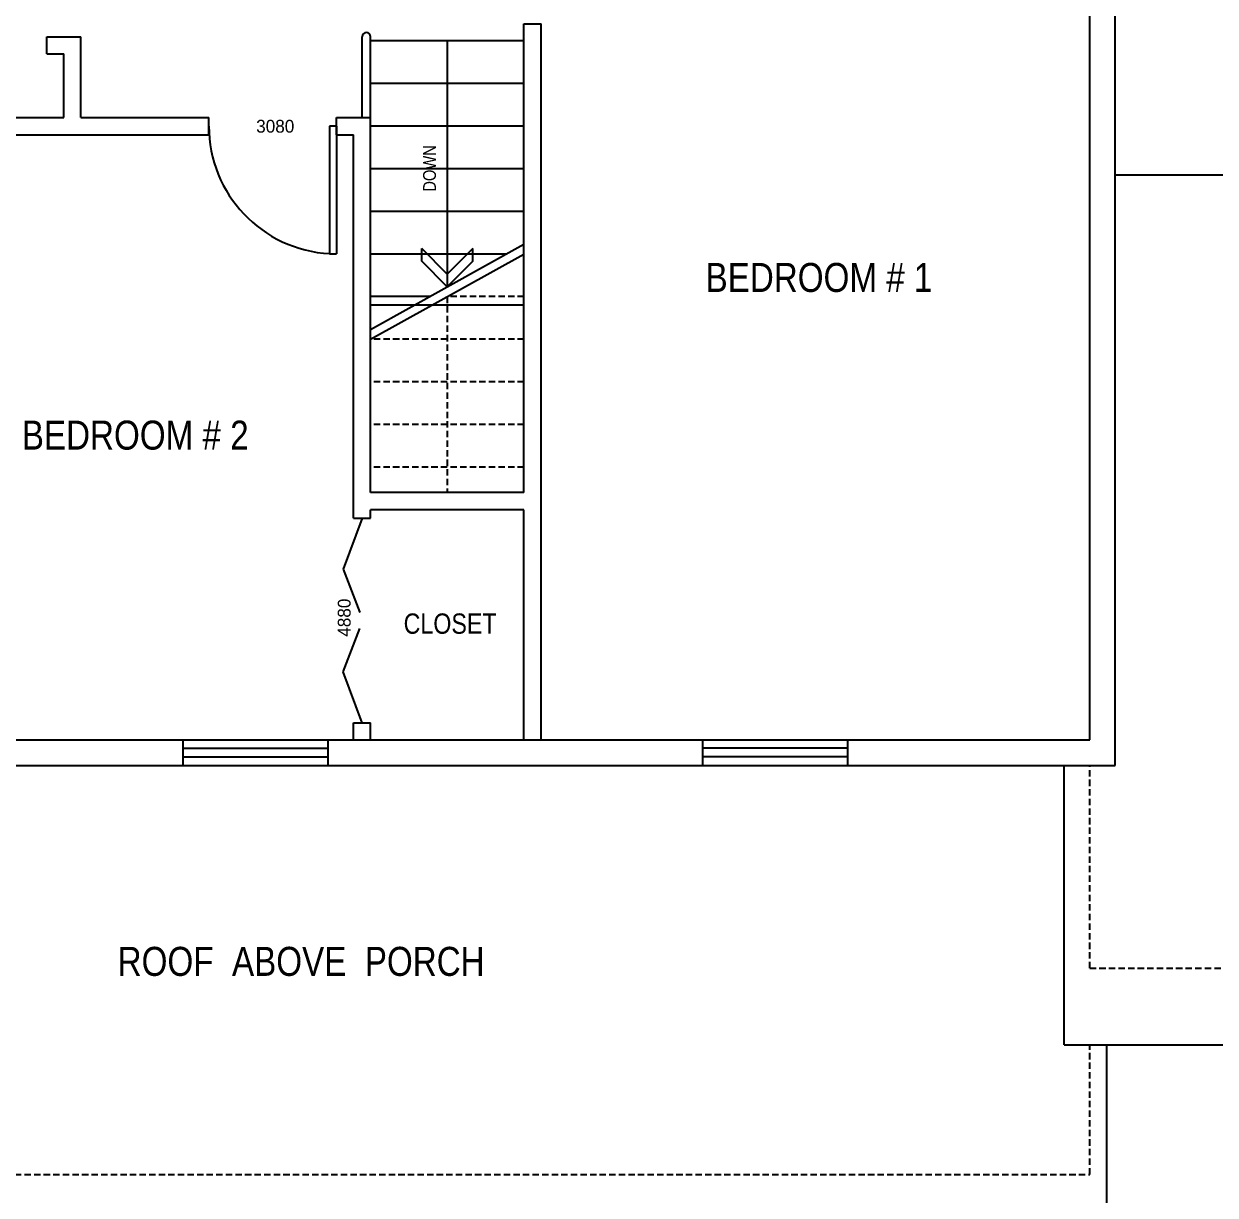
# Model space of a CAD drawing. Header units: inches. Extents: x -1842 to 12195, y -2228 to 2193.
# Drawn here: x 2194.6 to 2474.2, y 732.3 to 1007.2 of the extents above; entities that cross this region are included whole.
import ezdxf
from ezdxf import colors
from ezdxf.entities.mleader import LeaderData, LeaderLine
from ezdxf.math import Vec2, Vec3

# ---------------------------------------------------------------- set-up
doc = ezdxf.new("R2010")
doc.units = ezdxf.units.IN
doc.header["$LTSCALE"] = 6
doc.header["$MEASUREMENT"] = 0
doc.linetypes.add('HIDDEN', pattern=[0.375, 0.25, -0.125])
for name, color, linetype in [('ARWALL', 7, 'HIDDEN'), ('Title Block', 7, 'Continuous'), ('TITLES', 3, 'Continuous'), ('TXT', 4, 'Continuous'), ('windows', 4, 'Continuous')]:
    doc.layers.add(name, color=color, linetype=linetype)
doc.styles.add('HS-DESIGN-TTLB', font='GOTHIC.TTF')
doc.styles.get("Standard").update_dxf_attribs({"font": 'ARIALN.TTF'})

# ---------------------------------------------------------------- blocks, each defined once
blk = doc.blocks.new('door')
at = {"layer": 'windows'}
for p, q in [((9950.29, 7178.88), (9948.56, 7178.88)), ((9948.56, 7178.88), (9948.56, 7146.97)), ((9950.29, 7178.88), (9948.56, 7178.88)), ((9950.29, 7178.88), (9950.29, 7146.97)), ((9948.56, 7146.97), (9950.29, 7146.97))]:
    blk.add_line(p, q, dxfattribs=at)
blk.add_arc((9950.29, 7178.88), 31.9, 180, 266.8995, dxfattribs=at)

msp = doc.modelspace()

# ---------------------------------------------------------------- linework, layer by layer
at = {"layer": 'ARWALL', "color": 7}
for p, q in [((2311.9554296, 943.196174), (2293.9554296, 943.196174)), ((2293.9554296, 943.196174), (2293.9554296, 897.196174)), ((2311.9554296, 933.196174), (2275.9554296, 933.196174)), ((2311.9554296, 923.196174), (2275.9554296, 923.196174)), ((2311.9554296, 913.196174), (2275.9554296, 913.196174)), ((2311.9554296, 903.196174), (2275.9554296, 903.196174)), ((2444.7554296, 785.596174), (2444.7554296, 833.196174)), ((2444.7554296, 785.596174), (2696.7554296, 785.596174)), ((2444.7554296, 737.196174), (2444.7554296, 767.596174)), ((2043.9554296, 737.196174), (2444.7554296, 737.196174))]:
    msp.add_line(p, q, dxfattribs=at)
at = {"layer": 'Title Block'}
for p, q in [((2444.7554296, 839.196174), (2444.7554296, 1013.0278815)), ((2450.7554296, 833.196174), (2450.7554296, 1013.0278815)), ((2311.9554296, 1007.196174), (2315.9554296, 1007.196174)), ((2311.9554296, 897.196174), (2311.9554296, 1007.196174)), ((2315.9554296, 839.196174), (2315.9554296, 1007.196174)), ((2199.9554296, 1000.196174), (2199.9554296, 1004.196174)), ((2199.9554296, 1004.196174), (2207.9554296, 1004.196174)), ((2207.9554296, 985.196174), (2207.9554296, 1004.196174)), ((2273.9554296, 985.196174), (2273.9554296, 1004.196174)), ((2275.9554296, 985.196174), (2275.9554296, 1004.196174)), ((2311.9554296, 1003.196174), (2275.9554296, 1003.196174)), ((2199.9554296, 1000.196174), (2203.9554296, 1000.196174)), ((2203.9554296, 985.196174), (2203.9554296, 1000.196174)), ((2311.9554296, 993.196174), (2275.9554296, 993.196174)), ((2159.9554296, 985.196174), (2203.9554296, 985.196174)), ((2207.9554296, 985.196174), (2237.9554296, 985.196174)), ((2237.9554296, 981.196174), (2237.9554296, 985.196174)), ((2267.9554296, 981.196174), (2267.9554296, 985.196174)), ((2267.9554296, 985.196174), (2275.9554296, 985.196174)), ((2275.9554296, 897.196174), (2275.9554296, 985.196174)), ((2311.9554296, 983.196174), (2275.9554296, 983.196174)), ((2159.9554296, 981.196174), (2237.9554296, 981.196174)), ((2267.9554296, 981.196174), (2271.9554296, 981.196174)), ((2271.9554296, 891.196174), (2271.9554296, 981.196174)), ((2311.9554296, 973.196174), (2275.9554296, 973.196174)), ((2311.9554296, 973.196174), (2275.9554296, 973.196174)), ((2311.9554296, 973.196174), (2275.9554296, 973.196174)), ((2702.7554296, 971.696174), (2450.7554296, 971.696174)), ((2311.9554296, 963.196174), (2275.9554296, 963.196174)), ((2275.9554296, 935.4840918), (2311.9554296, 955.4840918)), ((2307.8371775, 953.196174), (2275.9554296, 953.196174)), ((2275.9554296, 933.196174), (2311.9554296, 953.196174)), ((2289.8371775, 943.196174), (2275.9554296, 943.196174)), ((2311.9554296, 941.196174), (2275.9554296, 941.196174)), ((2311.9554296, 897.196174), (2275.9554296, 897.196174)), ((2311.9554296, 893.196174), (2275.9554296, 893.196174)), ((2275.9554296, 891.196174), (2275.9554296, 893.196174)), ((2311.9554296, 839.196174), (2311.9554296, 893.196174)), ((2271.9554296, 891.196174), (2275.9554296, 891.196174)), ((2271.9554296, 891.196174), (2275.9554296, 891.196174)), ((2271.9554296, 839.196174), (2271.9554296, 843.196174)), ((2271.9554296, 843.196174), (2275.9554296, 843.196174)), ((2275.9554296, 839.196174), (2275.9554296, 843.196174)), ((2049.9554296, 839.196174), (2444.7554296, 839.196174)), ((2231.9554296, 833.196174), (2231.9554296, 839.196174)), ((2265.9554296, 833.196174), (2265.9554296, 839.196174)), ((2353.9554296, 833.196174), (2353.9554296, 839.196174)), ((2387.9554296, 833.196174), (2387.9554296, 839.196174)), ((2043.9554296, 833.196174), (2450.7554296, 833.196174)), ((2438.7554296, 767.596174), (2438.7554296, 833.196174)), ((2438.7554296, 767.596174), (2702.7554296, 767.596174)), ((2448.7554296, 725.196174), (2448.7554296, 767.596174))]:
    msp.add_line(p, q, dxfattribs=at)
msp.add_arc((2274.9554296, 1004.196174), 1, 0, 180, dxfattribs=at)
at = {"layer": 'TXT', "color": 4}
for p, q in [((2293.9554296, 1003.196174), (2293.9554296, 945.4840918)), ((2287.9554296, 951.4840918), (2287.9554296, 954.4840918)), ((2299.9554296, 951.4840918), (2299.9554296, 954.4840918)), ((2273.9554296, 891.196174), (2269.5382936, 879.2482457)), ((2269.5382936, 879.2482457), (2273.4521837, 869.1011244)), ((2269.5382936, 855.1441023), (2273.4521837, 865.2912236)), ((2273.9554296, 843.196174), (2269.5382936, 855.1441023))]:
    msp.add_line(p, q, dxfattribs=at)
at = {"layer": 'TXT'}
for p, q in [((2231.9554296, 837.196174), (2265.9554296, 837.196174)), ((2387.9554296, 837.196174), (2353.9554296, 837.196174)), ((2231.9554296, 835.196174), (2265.9554296, 835.196174)), ((2387.9554296, 835.196174), (2353.9554296, 835.196174))]:
    msp.add_line(p, q, dxfattribs=at)
at = {"layer": 'TXT', "color": 4}
for points in [[(2299.9554296, 954.4840918), (2293.9554296, 948.4840918), (2287.9554296, 954.4840918)], [(2299.9554296, 951.4840918), (2293.9554296, 945.4840918), (2287.9554296, 951.4840918)]]:
    msp.add_lwpolyline(points, dxfattribs=at)

# ---------------------------------------------------------------- block references
at = {"layer": 'TITLES', "xscale": 0.939173425781899, "yscale": 0.939173425781899, "zscale": 0.939173425781899}
msp.add_blockref('door', (-7077.0899794, -5759.013146), dxfattribs=at)

# ---------------------------------------------------------------- texts
at = {"insert": (2288.2735912, 967.8269788), "char_height": 3.0096, "width": 28.741858457, "attachment_point": 1, "rotation": 90}
msp.add_mtext('\\A1;DOWN', dxfattribs=at)
at = {"attachment_point": 1}
for s, insert, char_height, width in [('\\A1;BEDROOM # 1', (2354.5775627, 951.096174), 6.8007744, 110.476910075), ('\\A1;BEDROOM # 2', (2194.0775627, 914.096174), 6.8007744, 110.476910075), ('\\A1;CLOSET', (2283.7054598, 868.8443903), 4.76054208, 28.741858457), ('\\A1;ROOF  ABOVE  PORCH', (2216.5775627, 790.596174), 6.8007744, 110.476910075)]:
    msp.add_mtext(s, dxfattribs=dict(at, insert=insert, char_height=char_height, width=width))
at = {"layer": 'Title Block', "insert": (2249.0906875, 984.6897617), "char_height": 3.0096, "width": 43.611515527, "attachment_point": 1, "style": 'HS-DESIGN-TTLB'}
msp.add_mtext('3080', dxfattribs=at)
at = {"layer": 'Title Block', "insert": (2268.2479321, 863.3730453), "char_height": 3.0096, "width": 43.611515527, "attachment_point": 1, "rotation": 90, "style": 'HS-DESIGN-TTLB'}
msp.add_mtext('4880', dxfattribs=at)

# ---------------------------------------------------------------- leaders
ml = msp.add_multileader_mtext('Standard')
ml.set_content('This wall is removed', color=256)
ml.set_leader_properties()
ml.build(insert=Vec2(0, 0))
ml.multileader.update_dxf_attribs({"dogleg_length": 0.36, "arrow_head_size": 3})
ctx = ml.context
ctx.base_point, ctx.char_height, ctx.arrow_head_size, ctx.landing_gap_size, ctx.plane_origin = Vec3(2459.8913336, 1033.390443), 5, 3, 0.09, Vec3(2448.0313336, 1025.390443)
notes = []
notes.append((ctx, [(0, (1, 1, 0), (2459.5313336, 1033.390443), (1, 0), 0.36, [(0, [(2448.0313336, 1025.390443)], 0, [])])]))
ctx.mtext.insert, ctx.mtext.flow_direction = Vec3(2459.9813336, 1035.9313707), 5
for ctx, leaders in notes:
    for number, flags, end, landing, length, lines in leaders:
        leader = LeaderData()
        leader.index, (leader.has_last_leader_line, leader.has_dogleg_vector, leader.attachment_direction) = number, flags
        leader.last_leader_point, leader.dogleg_vector, leader.dogleg_length = Vec3(end), Vec3(landing), length
        for number, points, colour, breaks in lines:
            line = LeaderLine()
            line.index, line.vertices, line.color, line.breaks = number, Vec3.list(points), colors.encode_raw_color(colour), breaks
            leader.lines.append(line)
        ctx.leaders.append(leader)

doc.saveas('drawing.dxf')
